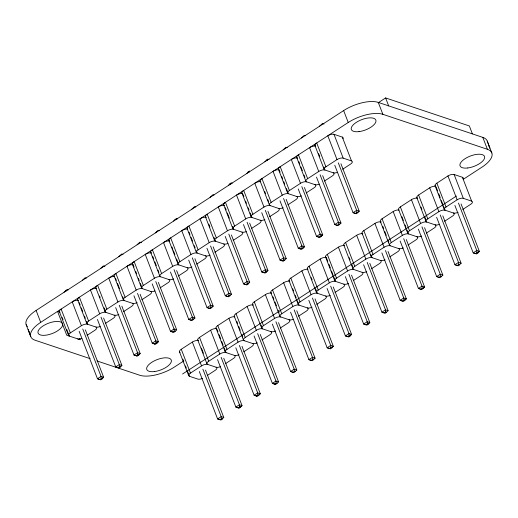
<?xml version="1.0" encoding="UTF-8"?>
<svg xmlns="http://www.w3.org/2000/svg" width="518" height="518" viewBox="0 0 518 518"><rect width="100%" height="100%" fill="white"/><g stroke="black" fill="none" stroke-linecap="round" stroke-linejoin="round"><path stroke-width="0.78" d="M64.064 292.178L66.893 289.62L68.111 290.022M82.317 280.316L85.146 277.752L86.253 278.121M100.576 268.454L103.406 265.889L104.895 266.388M118.829 256.585L121.659 254.027L123.025 254.48M137.089 244.723L139.918 242.159L141.485 242.683M155.342 232.86L158.171 230.296L159.602 230.769M173.601 220.992L176.431 218.434L177.693 218.855M191.854 209.13L194.684 206.572L195.804 206.941M210.114 197.267L212.943 194.703L213.979 195.053M228.367 185.399L231.196 182.841L232.239 183.191M246.626 173.536L249.456 170.979M264.879 161.674L267.709 159.11L269.101 159.576M283.139 149.806L285.968 147.248L287.231 147.669M301.392 137.943L304.221 135.386L305.361 135.761M79.17 331.332L97.475 378.762L100.829 379.862L103.658 377.305L85.353 329.869M319.651 126.081L322.481 123.517L324.015 124.029M97.429 319.464L115.728 366.899L119.088 368L121.911 365.443L103.613 318.007M115.682 307.601L133.987 355.037L137.341 356.138L140.171 353.574L121.866 306.144M133.942 295.739L152.24 343.169L155.594 344.276L158.424 341.712L140.125 294.276M152.195 283.877L170.5 331.306L173.854 332.407L176.683 329.849L158.378 282.414M170.454 272.008L188.753 319.444L192.107 320.545L194.936 317.981L176.638 270.551M188.707 260.146L207.012 307.575L210.366 308.683L213.196 306.119L194.891 258.683M206.96 248.284L225.265 295.713L228.619 296.814L231.449 294.256L213.151 246.821M225.22 236.415L243.525 283.851L246.879 284.952L249.708 282.388L231.404 234.958M243.473 224.553L261.778 271.982L265.132 273.09L267.961 270.525L249.663 223.096M261.732 212.691L280.037 260.12L283.391 261.221L286.221 258.663L267.916 211.227M279.985 200.822L298.29 248.258L301.644 249.359L304.474 246.795L286.169 199.365M298.245 188.96L316.543 236.396L319.904 237.497L322.733 234.932L304.429 187.503M316.498 177.098L334.803 224.527L338.157 225.628L340.986 223.07L322.682 175.634M334.757 165.229L353.056 212.665L356.416 213.766L359.246 211.208L340.941 163.772M199.307 371.523L217.605 418.958L220.959 420.059L223.789 417.495L205.491 370.066M217.56 359.66L235.865 407.09L239.219 408.197L242.048 405.633L223.744 358.203M235.819 347.798L254.118 395.228L257.472 396.328L260.301 393.771L242.003 346.335M254.073 335.929L272.377 383.365L275.731 384.466L278.561 381.902L260.256 334.473M272.326 324.067L290.63 371.503L293.984 372.604L296.814 370.04L278.516 322.61M290.585 312.205L308.89 359.634L312.244 360.735L315.074 358.178L296.769 310.742M308.838 300.336L327.143 347.772L330.497 348.873L333.327 346.309L315.028 298.88M327.098 288.474L345.402 335.91L348.756 337.011L351.586 334.447L333.281 287.017M345.351 276.612L363.655 324.041L367.009 325.142L369.839 322.584L351.541 275.149M363.61 264.743L381.915 312.179L385.269 313.28L388.099 310.722L369.794 263.286M381.863 252.881L400.168 300.317L403.522 301.418L406.352 298.854L388.047 251.424M400.123 241.019L418.421 288.448L421.781 289.549L424.611 286.991L406.306 239.556M418.376 229.15L436.68 276.586L440.035 277.687L442.864 275.129L424.559 227.693M436.635 217.288L454.933 264.724L458.294 265.825L461.124 263.261L442.819 215.831M454.888 205.426L473.193 252.855L476.547 253.956L479.377 251.398L461.072 203.962M27.363 326.508A26.243 10.962 -21.1 0 1 36.105 310.437L343.641 110.58A26.243 10.962 -21.1 0 1 378.276 102.402L482.808 137.38A26.243 10.962 -21.1 0 1 487.503 142.172M378.153 102.791L385.612 97.941L469.34 125.952L472.403 133.897M90.132 358.65L35.192 340.268A26.243 10.962 -21.1 0 1 40.702 322.351L348.238 122.494A26.243 10.962 -21.1 0 1 382.873 114.323L487.406 149.294A26.243 10.962 -21.1 0 1 481.895 167.21L463.604 179.099M66.757 329.403L69.347 336.104A4.688 1.955 -21.1 0 1 70.331 332.906L81.417 325.699A4.688 1.955 -21.1 0 1 87.6 324.242L95.921 327.026A4.688 1.955 -21.1 0 0 100.168 326.541M86.454 321.264L87.6 324.242A4.688 1.955 -21.1 0 1 88.584 321.043L99.676 313.837A4.688 1.955 -21.1 0 1 105.86 312.373L114.18 315.158A4.688 1.955 -21.1 0 0 118.862 314.497M105.86 312.373A4.688 1.955 -21.1 0 1 106.844 309.175L117.929 301.975A4.688 1.955 -21.1 0 1 124.113 300.511L132.433 303.295A4.688 1.955 -21.1 0 0 137.121 302.635M122.675 296.788L124.113 300.511A4.688 1.955 -21.1 0 1 125.097 297.313L136.189 290.106A4.688 1.955 -21.1 0 1 142.372 288.649L150.693 291.433A4.688 1.955 -21.1 0 0 154.94 290.948M140.359 283.437L142.372 288.649A4.688 1.955 -21.1 0 1 143.356 285.45L154.442 278.244A4.688 1.955 -21.1 0 1 160.625 276.78L168.946 279.565A4.688 1.955 -21.1 0 0 173.634 278.904M160.625 276.78A4.688 1.955 -21.1 0 1 161.61 273.582L172.701 266.381A4.688 1.955 -21.1 0 1 178.885 264.918L187.205 267.702A4.688 1.955 -21.1 0 0 191.887 267.042M178.885 264.918A4.688 1.955 -21.1 0 1 179.869 261.719L190.954 254.513A4.688 1.955 -21.1 0 1 197.138 253.056L205.458 255.84A4.688 1.955 -21.1 0 0 210.14 255.173M196.277 250.822L197.138 253.056A4.688 1.955 -21.1 0 1 198.122 249.857L209.207 242.651A4.688 1.955 -21.1 0 1 215.397 241.194L223.718 243.978A4.688 1.955 -21.1 0 0 227.965 243.486M213.96 237.464L215.397 241.194A4.688 1.955 -21.1 0 1 216.382 237.989L227.467 230.788A4.688 1.955 -21.1 0 1 233.65 229.325L241.971 232.109A4.688 1.955 -21.1 0 0 246.218 231.624M232.504 226.347L233.65 229.325A4.688 1.955 -21.1 0 1 234.635 226.126L245.72 218.92A4.688 1.955 -21.1 0 1 251.91 217.463L260.23 220.247A4.688 1.955 -21.1 0 0 264.912 219.58M250.181 212.995L251.91 217.463A4.688 1.955 -21.1 0 1 252.894 214.264L263.979 207.058A4.688 1.955 -21.1 0 1 270.163 205.601L278.483 208.385A4.688 1.955 -21.1 0 0 283.165 207.718M270.163 205.601A4.688 1.955 -21.1 0 1 271.147 202.396L282.232 195.195A4.688 1.955 -21.1 0 1 288.422 193.732L296.743 196.516A4.688 1.955 -21.1 0 0 301.424 195.856M286.409 188.52L288.422 193.732A4.688 1.955 -21.1 0 1 289.4 190.533L300.492 183.327A4.688 1.955 -21.1 0 1 306.675 181.87L314.996 184.654A4.688 1.955 -21.1 0 0 319.243 184.168M306.675 181.87A4.688 1.955 -21.1 0 1 307.66 178.671L318.745 171.464A4.688 1.955 -21.1 0 1 324.928 170.008L333.255 172.792A4.688 1.955 -21.1 0 0 337.503 172.3M323.782 167.029L324.928 170.008A4.688 1.955 -21.1 0 1 325.913 166.809L337.004 159.602A4.688 1.955 -21.1 0 1 343.188 158.139L351.508 160.923A4.688 1.955 -21.1 0 1 350.524 164.122L342.696 169.211M87.115 335.308L94.936 330.225A4.688 1.955 -21.1 0 0 95.921 327.026M105.368 323.446L113.196 318.363A4.688 1.955 -21.1 0 0 114.18 315.158M123.627 311.583L131.449 306.494A4.688 1.955 -21.1 0 0 132.433 303.295M141.88 299.715L149.708 294.632A4.688 1.955 -21.1 0 0 150.693 291.433M160.14 287.853L167.961 282.77A4.688 1.955 -21.1 0 0 168.946 279.565M178.393 275.99L186.221 270.901A4.688 1.955 -21.1 0 0 187.205 267.702M196.652 264.122L204.474 259.039A4.688 1.955 -21.1 0 0 205.458 255.84M214.905 252.26L222.734 247.177A4.688 1.955 -21.1 0 0 223.718 243.978M233.165 240.397L240.987 235.308A4.688 1.955 -21.1 0 0 241.971 232.109M251.418 228.529L259.246 223.446A4.688 1.955 -21.1 0 0 260.23 220.247M269.671 216.666L277.499 211.584A4.688 1.955 -21.1 0 0 278.483 208.385M287.93 204.804L295.759 199.715A4.688 1.955 -21.1 0 0 296.743 196.516M306.183 192.942L314.012 187.853A4.688 1.955 -21.1 0 0 314.996 184.654M324.443 181.073L332.271 175.99A4.688 1.955 -21.1 0 0 333.255 172.792M102.26 378.936L101.224 378.587L99.786 379.519L97.475 378.762L101.055 376.437L103.658 377.305L102.46 378.082M118.046 367.65L119.477 366.725L120.519 367.068M136.299 355.788L137.736 354.856L138.772 355.206M154.558 343.926L155.989 342.994L157.032 343.343M175.285 331.475L174.249 331.131L172.811 332.057L170.5 331.306L174.08 328.975L176.683 329.849M193.544 319.612L192.502 319.263L191.071 320.195L188.753 319.444L192.34 317.113L194.936 317.981L193.745 318.758M211.797 307.75L210.761 307.401L209.324 308.333L207.012 307.575L210.593 305.251L213.196 306.119L209.609 308.45M230.057 295.882L229.014 295.538L227.583 296.471L225.265 295.713L228.852 293.382L231.449 294.256M248.31 284.019L247.274 283.67L245.836 284.602L243.525 283.851L247.105 281.52L249.708 282.388M266.569 272.157L265.527 271.808L264.096 272.74L261.778 271.982L265.365 269.658L267.961 270.525L266.77 271.303M284.822 260.289L283.786 259.945L282.349 260.878L280.037 260.12L283.618 257.789L286.221 258.663M303.082 248.426L302.039 248.077L300.608 249.009L298.29 248.258L301.877 245.927L304.474 246.795L303.283 247.572M321.335 236.564L320.292 236.214L318.861 237.147L316.543 236.396L320.13 234.065L322.733 234.932L321.536 235.709M339.594 224.695L338.552 224.352L337.121 225.285L334.803 224.527L338.39 222.196L340.986 223.07L339.795 223.847M357.847 212.833L356.805 212.484L355.374 213.416L353.056 212.665L356.643 210.334L359.246 211.208L357.452 212.367M120.72 366.22L121.911 365.443L119.315 364.568L101.01 317.139M138.973 354.351L140.171 353.574L137.568 352.706L119.269 305.27M156.637 342.877L158.424 341.712L155.827 340.844L137.523 293.408M180.063 352.382A4.688 1.955 -21.1 0 1 181.268 349.268L192.359 342.061A4.688 1.955 -21.1 0 1 198.29 340.533M198.129 340.404A4.688 1.955 -21.1 0 1 199.527 337.406L210.612 330.199A4.688 1.955 -21.1 0 1 216.796 328.742A4.688 1.955 -21.1 0 1 217.78 325.537L228.865 318.337A4.688 1.955 -21.1 0 1 234.803 316.809A4.688 1.955 -21.1 0 1 236.04 313.675L247.125 306.468A4.688 1.955 -21.1 0 1 253.062 304.94M253.088 304.921A4.688 1.955 -21.1 0 1 254.293 301.813L265.378 294.606A4.688 1.955 -21.1 0 1 271.568 293.149M271.348 293.058A4.688 1.955 -21.1 0 1 272.552 289.944L283.637 282.744A4.688 1.955 -21.1 0 1 289.821 281.28A4.688 1.955 -21.1 0 1 290.805 278.082L301.89 270.875A4.688 1.955 -21.1 0 1 307.828 269.347M307.86 269.328A4.688 1.955 -21.1 0 1 309.058 266.22L320.15 259.013A4.688 1.955 -21.1 0 1 326.087 257.485A4.688 1.955 -21.1 0 1 327.318 254.357L338.403 247.151A4.688 1.955 -21.1 0 1 344.34 245.623M344.179 245.493A4.688 1.955 -21.1 0 1 345.571 242.489L356.662 235.282A4.688 1.955 -21.1 0 1 362.846 233.825A4.688 1.955 -21.1 0 1 363.83 230.627L374.915 223.42A4.688 1.955 -21.1 0 1 381.099 221.963M380.885 221.872A4.688 1.955 -21.1 0 1 382.083 218.764L393.175 211.558A4.688 1.955 -21.1 0 1 399.113 210.03A4.688 1.955 -21.1 0 1 400.343 206.896L411.428 199.689A4.688 1.955 -21.1 0 1 417.612 198.232A4.688 1.955 -21.1 0 1 418.596 195.033L429.687 187.827A4.688 1.955 -21.1 0 1 435.871 186.37A4.688 1.955 -21.1 0 1 436.855 183.171L447.94 175.965A4.688 1.955 -21.1 0 1 454.124 174.501L462.445 177.285A4.688 1.955 -21.1 0 1 463.137 178.827M183.845 360.904L174.359 367.068A26.243 10.962 -21.1 0 1 139.724 375.239L96.996 360.949M182.589 373.99L456.429 196.031M202.486 378.418A4.688 1.955 -21.1 0 1 197.798 379.079L189.478 376.301A4.688 1.955 -21.1 0 1 190.462 373.096L201.554 365.896A4.688 1.955 -21.1 0 1 207.737 364.432L216.058 367.217A4.688 1.955 -21.1 0 0 220.305 366.731M207.737 364.432A4.688 1.955 -21.1 0 1 208.722 361.234L219.807 354.027A4.688 1.955 -21.1 0 1 225.99 352.57L234.311 355.354A4.688 1.955 -21.1 0 0 238.999 354.688M224.268 348.102L225.99 352.57A4.688 1.955 -21.1 0 1 226.975 349.372L238.066 342.165A4.688 1.955 -21.1 0 1 244.25 340.708L252.57 343.492A4.688 1.955 -21.1 0 0 257.252 342.825M244.25 340.708A4.688 1.955 -21.1 0 1 245.234 337.503L256.319 330.303A4.688 1.955 -21.1 0 1 262.503 328.839L270.823 331.624A4.688 1.955 -21.1 0 0 275.505 330.963M261.066 325.116L262.503 328.839A4.688 1.955 -21.1 0 1 263.487 325.641L274.579 318.434A4.688 1.955 -21.1 0 1 280.762 316.977L289.083 319.761A4.688 1.955 -21.1 0 0 293.33 319.276M280.762 316.977A4.688 1.955 -21.1 0 1 281.747 313.779L292.832 306.572A4.688 1.955 -21.1 0 1 299.015 305.115L307.336 307.899A4.688 1.955 -21.1 0 0 312.017 307.232M297.293 300.647L299.015 305.115A4.688 1.955 -21.1 0 1 300 301.916L311.085 294.71A4.688 1.955 -21.1 0 1 317.275 293.246L325.595 296.031A4.688 1.955 -21.1 0 0 330.277 295.37M315.546 288.779L317.275 293.246A4.688 1.955 -21.1 0 1 318.259 290.048L329.344 282.841A4.688 1.955 -21.1 0 1 335.528 281.384L343.848 284.168A4.688 1.955 -21.1 0 0 348.53 283.508M333.514 276.172L335.528 281.384A4.688 1.955 -21.1 0 1 336.512 278.185L347.597 270.979A4.688 1.955 -21.1 0 1 353.788 269.522L362.108 272.306A4.688 1.955 -21.1 0 0 366.789 271.639M353.788 269.522A4.688 1.955 -21.1 0 1 354.772 266.323L365.857 259.117A4.688 1.955 -21.1 0 1 372.041 257.653L380.361 260.437A4.688 1.955 -21.1 0 0 385.042 259.777M370.894 254.675L372.041 257.653A4.688 1.955 -21.1 0 1 373.025 254.455L384.11 247.248A4.688 1.955 -21.1 0 1 390.294 245.791L398.62 248.575A4.688 1.955 -21.1 0 0 403.302 247.915M390.294 245.791A4.688 1.955 -21.1 0 1 391.278 242.592L402.369 235.386A4.688 1.955 -21.1 0 1 408.553 233.929L416.873 236.713A4.688 1.955 -21.1 0 0 421.555 236.046M407.116 230.206L408.553 233.929A4.688 1.955 -21.1 0 1 409.537 230.73L420.622 223.523A4.688 1.955 -21.1 0 1 426.806 222.06L435.133 224.844A4.688 1.955 -21.1 0 0 439.381 224.359M426.806 222.06A4.688 1.955 -21.1 0 1 427.79 218.861L438.882 211.655A4.688 1.955 -21.1 0 1 445.066 210.198L453.386 212.982A4.688 1.955 -21.1 0 0 458.067 212.322M443.343 205.73L445.066 210.198A4.688 1.955 -21.1 0 1 446.05 206.999L457.135 199.793A4.688 1.955 -21.1 0 1 463.319 198.336L471.639 201.12A4.688 1.955 -21.1 0 1 470.655 204.319L462.833 209.401M207.245 375.505L215.074 370.415A4.688 1.955 -21.1 0 0 216.058 367.217M225.505 363.636L233.327 358.553A4.688 1.955 -21.1 0 0 234.311 355.354M243.758 351.774L251.586 346.691A4.688 1.955 -21.1 0 0 252.57 343.492M262.017 339.912L269.839 334.822A4.688 1.955 -21.1 0 0 270.823 331.624M280.27 328.049L288.099 322.96A4.688 1.955 -21.1 0 0 289.083 319.761M298.53 316.181L306.352 311.098A4.688 1.955 -21.1 0 0 307.336 307.899M316.783 304.319L324.611 299.229A4.688 1.955 -21.1 0 0 325.595 296.031M335.036 292.456L342.864 287.367A4.688 1.955 -21.1 0 0 343.848 284.168M353.295 280.588L361.124 275.505A4.688 1.955 -21.1 0 0 362.108 272.306M371.548 268.725L379.377 263.636A4.688 1.955 -21.1 0 0 380.361 260.437M389.808 256.863L397.636 251.774A4.688 1.955 -21.1 0 0 398.62 248.575M408.061 244.995L415.889 239.912A4.688 1.955 -21.1 0 0 416.873 236.713M426.32 233.132L434.149 228.043A4.688 1.955 -21.1 0 0 435.133 224.844M444.573 221.27L452.402 216.181A4.688 1.955 -21.1 0 0 453.386 212.982M222.397 419.127L221.354 418.777L219.923 419.709L217.605 418.958L221.192 416.627L223.789 417.495M238.176 407.847L239.614 406.915L240.65 407.265M256.436 395.985L257.867 395.053L258.909 395.396M274.689 384.116L276.126 383.184L277.162 383.534M295.422 371.671L294.379 371.322L292.948 372.254L290.63 371.503L294.218 369.172L296.814 370.04M313.675 359.803L312.639 359.46L311.201 360.392L308.89 359.634L312.471 357.303L315.074 358.178L313.876 358.955M331.934 347.941L330.892 347.591L329.461 348.523L327.143 347.772L330.73 345.441L333.327 346.309L332.135 347.086M350.187 336.078L349.151 335.729L347.714 336.661L345.402 335.91L348.983 333.579L351.586 334.447L349.792 335.612M368.447 324.21L367.404 323.867L365.973 324.799L363.655 324.041L367.243 321.71L369.839 322.584L368.648 323.361M386.7 312.348L385.664 311.998L384.226 312.93L381.915 312.179L385.496 309.848L388.099 310.722M404.959 300.485L403.917 300.136L402.486 301.068L400.168 300.317L403.755 297.986L406.352 298.854L404.558 300.019M423.212 288.623L422.17 288.273L420.739 289.206L418.421 288.448L422.008 286.124L424.611 286.991L423.413 287.768M441.472 276.754L440.43 276.405L438.992 277.337L436.68 276.586L440.261 274.255L442.864 275.129M459.725 264.892L458.683 264.543L457.252 265.475L454.933 264.724L458.521 262.393L461.124 263.261M477.978 253.03L476.942 252.68L475.505 253.613L473.193 252.855L476.774 250.531L479.377 251.398L478.185 252.175M240.851 406.41L242.048 405.633L239.445 404.765L221.147 357.329M259.11 394.548L260.301 393.771L257.705 392.897L239.4 345.467M337.004 159.602L327.81 135.768A4.688 1.955 -21.1 0 1 333.993 134.311L342.314 137.095A4.688 1.955 -21.1 0 1 343.007 138.63M266.278 160.043L267.314 160.392M248.018 171.905L249.061 172.254M229.765 183.773L230.801 184.123M174.993 219.367L176.036 219.716M65.462 290.553L66.498 290.896M278.561 381.902L275.958 381.034L257.66 333.605M59.803 312.16L57.55 311.402L66.744 335.237L80.271 339.756L79.694 338.267M154.843 344.043L152.24 343.169L155.827 340.844L155.989 342.994M274.974 384.233L272.377 383.365L275.958 381.034L276.126 383.184M136.584 355.905L133.987 355.037L137.568 352.706L137.736 354.856M256.721 396.102L254.118 395.228L257.705 392.897L257.867 395.053M118.331 367.767L115.728 366.899L119.315 364.568L119.477 366.725M238.461 407.964L235.865 407.09L239.445 404.765L239.614 406.915M489.057 146.044L489.801 148.129L487.25 141.071L491.847 152.991M26.153 324.656L30.75 336.577L28.199 329.519L28.943 331.604M482.808 137.38L487.406 149.294M462.445 177.285L471.639 201.12M454.124 174.501L463.319 198.336M458.475 203.095L476.774 250.531L476.942 252.68M447.94 175.965L457.135 199.793M436.855 183.171L446.05 206.999M436.156 187.115L437.593 190.838M438.746 193.816L440.177 197.539M441.33 200.518L442.767 204.241M435.075 185.709L444.269 209.537M429.687 187.827L438.882 211.655M440.216 214.957L458.521 262.393L458.683 264.543M385.612 97.941L388.675 105.886M418.596 195.033L427.79 218.861M421.063 207.168L421.924 209.401M424.799 216.848L425.945 219.826M416.822 197.572L426.016 221.406M378.276 102.402L382.873 114.323M421.963 226.826L440.261 274.255L440.43 276.405M411.428 199.689L420.622 223.523M400.343 206.896L409.537 230.73M401.942 216.796L403.38 220.526M405.102 224.993L405.97 227.227M398.562 209.434L407.757 233.268M403.703 238.688L422.008 286.124L422.17 288.273M393.175 211.558L402.369 235.386M343.641 110.58L348.238 122.494M382.083 218.764L391.278 242.592M382.828 226.431L383.689 228.665M384.835 231.643L386.273 235.366M387.995 239.834L388.863 242.068M380.309 221.303L389.504 245.131M342.314 137.095L351.508 160.923M374.915 223.42L384.11 247.248M385.45 250.55L403.755 297.986L403.917 300.136M333.993 134.311L343.188 158.139M338.338 162.905L356.643 210.334L356.805 212.484M363.83 230.627L373.025 254.455M362.05 233.165L371.244 256.993M367.191 262.419L385.496 309.848L385.664 311.998M356.662 235.282L365.857 259.117M325.913 166.809L316.718 142.974A4.688 1.955 -21.1 0 0 315.734 146.173A4.688 1.955 -21.1 0 0 309.55 147.636L318.745 171.464M318.609 153.619L319.761 156.598M314.944 145.513L324.139 169.347M320.085 174.767L338.39 222.196L338.552 224.352M345.571 242.489L354.772 266.323M349.184 257.608L350.051 259.842M351.774 264.309L352.635 266.543M343.797 245.027L352.991 268.861M338.403 247.151L347.597 270.979M348.938 274.281L367.243 321.71L367.404 323.867M307.66 178.671L298.465 154.837A4.688 1.955 -21.1 0 0 297.261 157.951M298.918 161.765L299.78 163.999M300.926 166.977L302.363 170.7M304.092 175.168L304.953 177.402M296.684 157.381L305.879 181.209M301.826 186.629L320.13 234.065L320.292 236.214M300.492 183.327L291.297 159.499A4.688 1.955 -21.1 0 1 297.481 158.042M327.318 254.357L336.512 278.185M326.334 257.556L327.771 261.279M328.917 264.258L330.354 267.981M331.507 270.959L332.945 274.682M325.537 256.896L334.732 280.724M330.678 286.143L348.983 333.579L349.151 335.729M320.15 259.013L329.344 282.841M289.4 190.533L280.206 166.705A4.688 1.955 -21.1 0 0 279.008 169.813A4.688 1.955 -21.1 0 0 273.038 171.361L282.232 195.195M279.221 169.904L280.089 172.138M281.811 176.606L282.673 178.839M283.819 181.818L284.686 184.052M278.431 169.244L287.626 193.072M283.573 198.498L301.877 245.927L302.039 248.077M309.058 266.22L318.259 290.048M311.24 277.609L312.101 279.843M307.284 268.758L316.479 292.586M312.425 298.012L330.73 345.441L330.892 347.591M301.89 270.875L311.085 294.71M271.147 202.396L261.953 178.568A4.688 1.955 -21.1 0 0 260.748 181.682M264.704 191.446L265.566 193.68M267.864 199.644L268.725 201.878M260.172 181.106L269.366 204.94M265.313 210.36L283.618 257.789L283.786 259.945M263.979 207.058L254.785 183.23A4.688 1.955 -21.1 0 1 260.722 181.701M290.805 278.082L300 301.916M292.696 288.727L293.557 290.961M295.279 295.428L296.141 297.669M289.025 280.62L298.226 304.454M283.637 282.744L292.832 306.572M294.172 309.874L312.471 357.303L312.639 359.46M252.894 214.264L243.693 190.43A4.688 1.955 -21.1 0 0 242.709 193.635A4.688 1.955 -21.1 0 0 236.525 195.092L245.72 218.92M243 194.379L243.861 196.613M245.584 201.081L246.445 203.315M248.174 207.783L249.035 210.017M241.919 192.974L251.113 216.802M247.06 222.222L265.365 269.658L265.527 271.808M272.552 289.944L281.747 313.779M272.999 296.872L273.867 299.106M275.013 302.085L276.45 305.808M278.172 310.276L279.034 312.509M270.772 292.489L279.966 316.317M275.913 321.736L294.218 369.172L294.379 371.322M265.378 294.606L274.579 318.434M234.635 226.126L225.44 202.298A4.688 1.955 -21.1 0 0 224.456 205.497A4.688 1.955 -21.1 0 0 218.272 206.954L227.467 230.788M225.317 207.731L226.178 209.965M227.331 212.943L229.338 218.156M223.659 204.837L232.86 228.665M228.801 234.084L247.105 281.52L247.274 283.67M254.293 301.813L263.487 325.641M252.512 304.351L261.713 328.179M247.125 306.468L256.319 330.303M216.382 237.989L207.181 214.161A4.688 1.955 -21.1 0 0 205.983 217.275M208.786 224.061L209.932 227.039M205.406 216.699L214.601 240.533M210.548 245.953L228.852 293.382L229.014 295.538M209.207 242.651L200.013 218.823A4.688 1.955 -21.1 0 1 206.203 217.359M236.04 313.675L245.234 337.503M236.778 321.341L237.639 323.575M238.792 326.554L240.222 330.277M241.951 334.745L242.812 336.985M234.259 316.213L243.454 340.048M228.865 318.337L238.066 342.165M198.122 249.857L188.928 226.023A4.688 1.955 -21.1 0 0 187.723 229.137A4.688 1.955 -21.1 0 0 181.76 230.685L190.954 254.513M189.096 232.206L189.957 234.44M191.103 237.419L192.541 241.142M194.263 245.61L195.131 247.844M187.147 228.567L196.348 252.395M192.295 257.815L210.593 305.251L210.761 307.401M217.78 325.537L226.975 349.372M217.087 329.487L217.948 331.721M219.095 334.699L220.532 338.422M221.685 341.401L223.116 345.124M216.006 328.082L225.201 351.91M210.612 330.199L219.807 354.027M179.869 261.719L170.675 237.891A4.688 1.955 -21.1 0 0 169.69 241.09A4.688 1.955 -21.1 0 0 163.5 242.547L172.701 266.381M171.989 247.047L172.85 249.281M173.42 250.77L174.857 254.493M176.586 258.961L178.024 262.684M168.894 240.43L178.088 264.258M174.035 269.677L192.34 317.113L192.502 319.263M199.527 337.406L208.722 361.234M201.411 348.051L203.425 353.263M197.746 339.944L206.941 363.772M192.359 342.061L201.554 365.896M202.888 369.192L221.192 416.627L221.354 418.777M161.61 273.582L152.415 249.754A4.688 1.955 -21.1 0 0 151.211 252.868M152.868 256.675L153.729 258.909M154.882 261.888L156.319 265.611M158.042 270.079L158.903 272.313M150.634 252.292L159.835 276.126M154.442 278.244L145.247 254.416A4.688 1.955 -21.1 0 1 151.431 252.952M155.782 281.546L174.08 328.975L174.249 331.131M181.268 349.268L190.462 373.096M182.873 359.168L183.735 361.402M185.457 365.87L186.318 368.104M187.471 371.082L189.478 376.301M179.493 351.806L188.688 375.641M143.356 285.45L134.162 261.616A4.688 1.955 -21.1 0 0 132.958 264.73M133.178 264.815L134.039 267.048M135.761 271.523L136.623 273.757M138.345 278.224L139.213 280.458M132.381 264.161L141.576 287.989M136.189 290.106L126.988 266.278A4.688 1.955 -21.1 0 1 132.925 264.75M125.097 297.313L115.902 273.485A4.688 1.955 -21.1 0 0 114.698 276.593M115.495 278.172L116.356 280.406M117.508 283.385L119.516 288.597M114.128 276.023L123.323 299.851M117.929 301.975L108.735 278.14A4.688 1.955 -21.1 0 1 114.672 276.612M106.844 309.175L97.649 285.347A4.688 1.955 -21.1 0 0 96.665 288.545A4.688 1.955 -21.1 0 0 90.482 290.002L99.676 313.837M99.534 295.992L100.11 297.481M104.137 307.906L104.999 310.14M95.869 287.885L105.063 311.719M88.584 321.043L79.39 297.209A4.688 1.955 -21.1 0 0 78.406 300.408A4.688 1.955 -21.1 0 0 72.222 301.871L81.417 325.699M79.267 302.641L80.128 304.875M81.281 307.86L82.718 311.583M84.44 316.051L85.302 318.285M77.616 299.747L86.81 323.582M82.757 329.001L101.055 376.437L101.224 378.587M70.331 332.906L61.137 309.078A4.688 1.955 -21.1 0 0 59.933 312.186M62.16 317.489L63.028 319.723M59.356 311.616L68.551 335.444M36.105 310.437L40.702 322.351M62.704 324.268A13.118 5.484 -21.1 0 1 45.403 335.243A13.118 5.484 -21.1 0 1 42.269 326.482A13.118 5.484 -21.1 0 1 62.328 323.226M81.915 338.403A4.688 1.955 -21.1 0 1 77.668 338.889M154.493 371.561A13.118 5.484 -21.1 0 0 171.27 360.081A13.118 5.484 -21.1 0 0 151.275 362.626A13.118 5.484 -21.1 0 0 154.493 371.561M467.76 167.974A13.118 5.484 -21.1 0 0 484.537 156.494A13.118 5.484 -21.1 0 0 464.542 159.039A13.118 5.484 -21.1 0 0 467.76 167.974M359.065 131.611A13.118 5.484 -21.1 0 0 375.848 120.131A13.118 5.484 -21.1 0 0 355.847 122.675A13.118 5.484 -21.1 0 0 359.065 131.611"/></g></svg>
